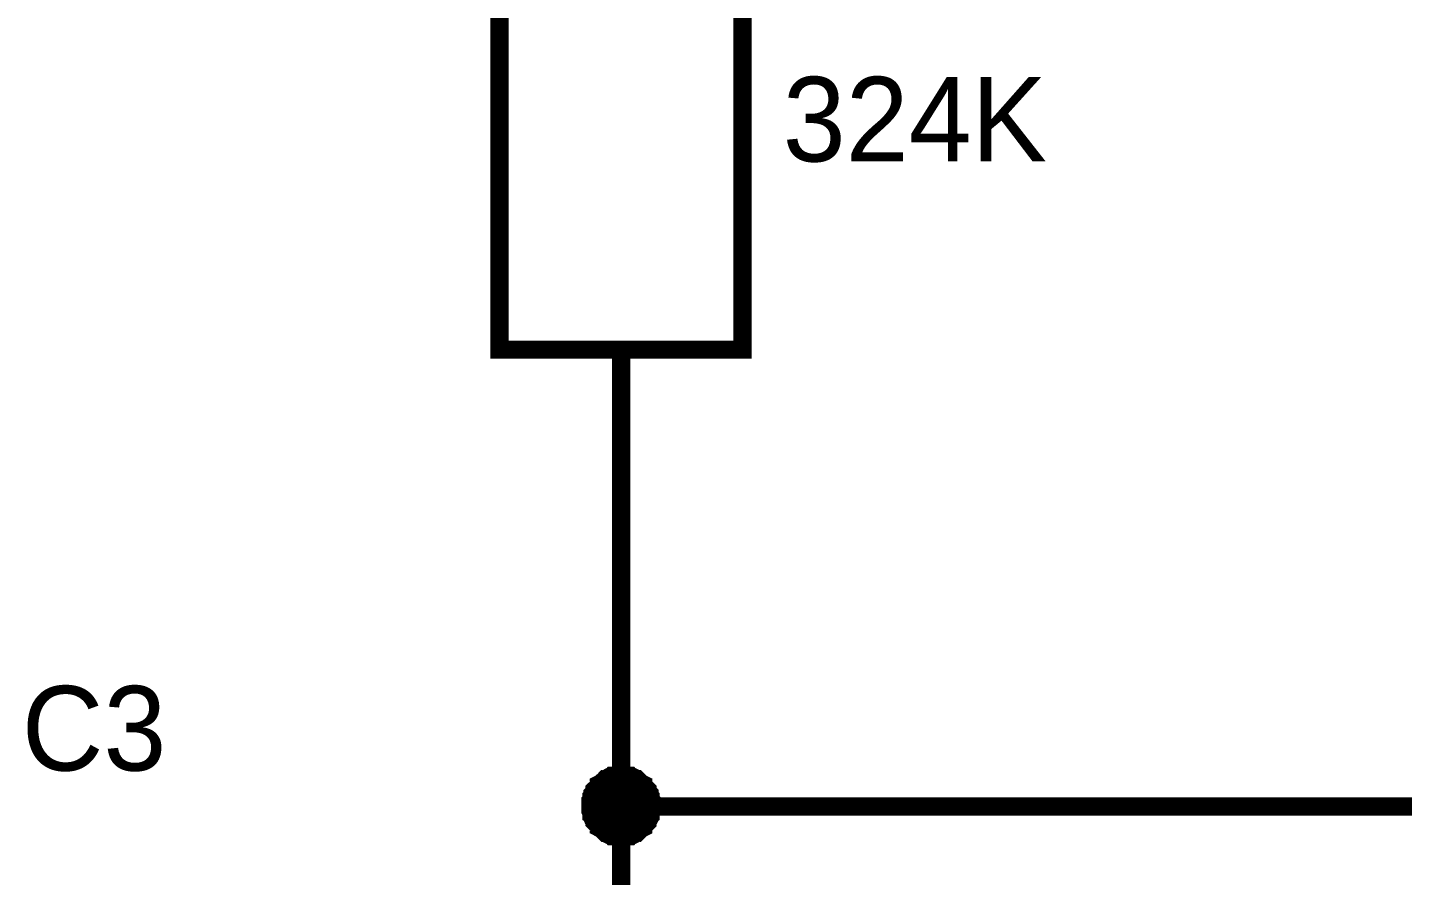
# Model space of a CAD drawing. Extents: x 0 to 594, y 0 to 420.
# Drawn here: x 32.88 to 55.47, y 28.85 to 42.78 of the extents above; entities that cross this region are included whole.
import ezdxf

# ---------------------------------------------------------------- set-up
doc = ezdxf.new("R2010")
doc.units = 0
doc.layers.add('SHEET', color=255, linetype='CONTINUOUS')

msp = doc.modelspace()

# ---------------------------------------------------------------- linework, layer by layer
at = {"layer": 'SHEET', "const_width": 0.3}
msp.add_lwpolyline([(40.633, 47.497), (44.626, 47.497), (44.626, 37.49), (40.633, 37.49), (40.633, 47.497)], close=True, dxfattribs=at)
at = {"layer": 'SHEET'}
for points, const_width in [([(77.619, 47.497), (75.118, 47.497), (75.118, 29.985), (60.115, 29.985), (42.63, 29.985), (42.63, 27.483)], 0.3), ([(42.63, 37.49), (42.63, 32.487)], 0.3), ([(42.63, 32.487), (42.63, 29.985)], 0.3), ([(42.126, 29.985), (42.126, 30.02), (42.126, 30.037), (42.126, 30.072), (42.143, 30.089), (42.143, 30.124), (42.143, 30.141), (42.161, 30.159), (42.161, 30.194), (42.178, 30.211), (42.195, 30.228), (42.195, 30.263), (42.213, 30.28), (42.23, 30.298), (42.247, 30.315), (42.265, 30.333), (42.265, 30.35), (42.3, 30.367), (42.317, 30.385), (42.334, 30.402), (42.352, 30.419), (42.369, 30.437), (42.386, 30.437), (42.404, 30.454), (42.438, 30.472), (42.456, 30.472), (42.473, 30.489), (42.508, 30.489), (42.525, 30.489), (42.56, 30.506), (42.577, 30.506), (42.612, 30.506), (42.63, 30.506)], 0.3), ([(42.126, 29.985), (42.126, 30.02), (42.126, 30.037), (42.126, 30.072), (42.143, 30.089), (42.143, 30.124), (42.143, 30.141), (42.161, 30.159), (42.161, 30.194), (42.178, 30.211), (42.195, 30.228), (42.195, 30.263), (42.213, 30.28), (42.23, 30.298), (42.247, 30.315), (42.265, 30.333), (42.265, 30.35), (42.3, 30.367), (42.317, 30.385), (42.334, 30.402), (42.352, 30.419), (42.369, 30.437), (42.386, 30.437), (42.404, 30.454), (42.438, 30.472), (42.456, 30.472), (42.473, 30.489), (42.508, 30.489), (42.525, 30.489), (42.56, 30.506), (42.577, 30.506), (42.612, 30.506), (42.63, 30.506)], 0.3), ([(42.126, 29.985), (42.126, 30.02), (42.126, 30.037), (42.126, 30.072), (42.143, 30.089), (42.143, 30.124), (42.143, 30.141), (42.161, 30.159), (42.161, 30.194), (42.178, 30.211), (42.195, 30.228), (42.195, 30.263), (42.213, 30.28), (42.23, 30.298), (42.247, 30.315), (42.265, 30.333), (42.265, 30.35), (42.3, 30.367), (42.317, 30.385), (42.334, 30.402), (42.352, 30.419), (42.369, 30.437), (42.386, 30.437), (42.404, 30.454), (42.438, 30.472), (42.456, 30.472), (42.473, 30.489), (42.508, 30.489), (42.525, 30.489), (42.56, 30.506), (42.577, 30.506), (42.612, 30.506), (42.63, 30.506)], 0.3), ([(42.126, 29.985), (42.126, 30.02), (42.126, 30.037), (42.126, 30.072), (42.143, 30.089), (42.143, 30.124), (42.143, 30.141), (42.161, 30.159), (42.161, 30.194), (42.178, 30.211), (42.195, 30.228), (42.195, 30.263), (42.213, 30.28), (42.23, 30.298), (42.247, 30.315), (42.265, 30.333), (42.265, 30.35), (42.3, 30.367), (42.317, 30.385), (42.334, 30.402), (42.352, 30.419), (42.369, 30.437), (42.386, 30.437), (42.404, 30.454), (42.438, 30.472), (42.456, 30.472), (42.473, 30.489), (42.508, 30.489), (42.525, 30.489), (42.56, 30.506), (42.577, 30.506), (42.612, 30.506), (42.63, 30.506)], 0.3), ([(42.126, 29.985), (42.126, 30.02), (42.126, 30.037), (42.126, 30.072), (42.143, 30.089), (42.143, 30.124), (42.143, 30.141), (42.161, 30.159), (42.161, 30.194), (42.178, 30.211), (42.195, 30.228), (42.195, 30.263), (42.213, 30.28), (42.23, 30.298), (42.247, 30.315), (42.265, 30.333), (42.265, 30.35), (42.3, 30.367), (42.317, 30.385), (42.334, 30.402), (42.352, 30.419), (42.369, 30.437), (42.386, 30.437), (42.404, 30.454), (42.438, 30.472), (42.456, 30.472), (42.473, 30.489), (42.508, 30.489), (42.525, 30.489), (42.56, 30.506), (42.577, 30.506), (42.612, 30.506), (42.63, 30.506)], 0.0991), ([(42.126, 29.985), (42.126, 30.02), (42.126, 30.037), (42.126, 30.072), (42.143, 30.089), (42.143, 30.124), (42.143, 30.141), (42.161, 30.159), (42.161, 30.194), (42.178, 30.211), (42.195, 30.228), (42.195, 30.263), (42.213, 30.28), (42.23, 30.298), (42.247, 30.315), (42.265, 30.333), (42.265, 30.35), (42.3, 30.367), (42.317, 30.385), (42.334, 30.402), (42.352, 30.419), (42.369, 30.437), (42.386, 30.437), (42.404, 30.454), (42.438, 30.472), (42.456, 30.472), (42.473, 30.489), (42.508, 30.489), (42.525, 30.489), (42.56, 30.506), (42.577, 30.506), (42.612, 30.506), (42.63, 30.506)], 0.0991), ([(42.126, 29.985), (42.126, 30.02), (42.126, 30.037), (42.126, 30.072), (42.143, 30.089), (42.143, 30.124), (42.143, 30.141), (42.161, 30.159), (42.161, 30.194), (42.178, 30.211), (42.195, 30.228), (42.195, 30.263), (42.213, 30.28), (42.23, 30.298), (42.247, 30.315), (42.265, 30.333), (42.265, 30.35), (42.3, 30.367), (42.317, 30.385), (42.334, 30.402), (42.352, 30.419), (42.369, 30.437), (42.386, 30.437), (42.404, 30.454), (42.438, 30.472), (42.456, 30.472), (42.473, 30.489), (42.508, 30.489), (42.525, 30.489), (42.56, 30.506), (42.577, 30.506), (42.612, 30.506), (42.63, 30.506)], 0.0991), ([(42.126, 29.985), (42.126, 30.02), (42.126, 30.037), (42.126, 30.072), (42.143, 30.089), (42.143, 30.124), (42.143, 30.141), (42.161, 30.159), (42.161, 30.194), (42.178, 30.211), (42.195, 30.228), (42.195, 30.263), (42.213, 30.28), (42.23, 30.298), (42.247, 30.315), (42.265, 30.333), (42.265, 30.35), (42.3, 30.367), (42.317, 30.385), (42.334, 30.402), (42.352, 30.419), (42.369, 30.437), (42.386, 30.437), (42.404, 30.454), (42.438, 30.472), (42.456, 30.472), (42.473, 30.489), (42.508, 30.489), (42.525, 30.489), (42.56, 30.506), (42.577, 30.506), (42.612, 30.506), (42.63, 30.506)], 0.0991), ([(42.63, 30.506), (42.63, 30.506)], 0.3), ([(42.63, 30.506), (42.647, 30.506), (42.682, 30.506), (42.699, 30.506), (42.734, 30.489), (42.751, 30.489), (42.786, 30.489), (42.803, 30.472), (42.821, 30.472), (42.855, 30.454), (42.873, 30.437), (42.89, 30.437), (42.907, 30.419), (42.925, 30.402), (42.942, 30.385), (42.959, 30.367), (42.994, 30.35), (42.994, 30.333), (43.012, 30.315), (43.029, 30.298), (43.046, 30.28), (43.064, 30.263), (43.064, 30.228), (43.081, 30.211), (43.098, 30.194), (43.098, 30.159), (43.116, 30.141), (43.116, 30.124), (43.116, 30.089), (43.133, 30.072), (43.133, 30.037), (43.133, 30.02), (43.133, 29.985)], 0.3), ([(42.63, 30.506), (42.63, 30.506)], 0.3), ([(42.63, 30.506), (42.647, 30.506), (42.682, 30.506), (42.699, 30.506), (42.734, 30.489), (42.751, 30.489), (42.786, 30.489), (42.803, 30.472), (42.821, 30.472), (42.855, 30.454), (42.873, 30.437), (42.89, 30.437), (42.907, 30.419), (42.925, 30.402), (42.942, 30.385), (42.959, 30.367), (42.994, 30.35), (42.994, 30.333), (43.012, 30.315), (43.029, 30.298), (43.046, 30.28), (43.064, 30.263), (43.064, 30.228), (43.081, 30.211), (43.098, 30.194), (43.098, 30.159), (43.116, 30.141), (43.116, 30.124), (43.116, 30.089), (43.133, 30.072), (43.133, 30.037), (43.133, 30.02), (43.133, 29.985)], 0.3), ([(42.63, 30.506), (42.63, 30.506)], 0.3), ([(42.63, 30.506), (42.647, 30.506), (42.682, 30.506), (42.699, 30.506), (42.734, 30.489), (42.751, 30.489), (42.786, 30.489), (42.803, 30.472), (42.821, 30.472), (42.855, 30.454), (42.873, 30.437), (42.89, 30.437), (42.907, 30.419), (42.925, 30.402), (42.942, 30.385), (42.959, 30.367), (42.994, 30.35), (42.994, 30.333), (43.012, 30.315), (43.029, 30.298), (43.046, 30.28), (43.064, 30.263), (43.064, 30.228), (43.081, 30.211), (43.098, 30.194), (43.098, 30.159), (43.116, 30.141), (43.116, 30.124), (43.116, 30.089), (43.133, 30.072), (43.133, 30.037), (43.133, 30.02), (43.133, 29.985)], 0.3), ([(42.63, 30.506), (42.63, 30.506)], 0.3), ([(42.63, 30.506), (42.647, 30.506), (42.682, 30.506), (42.699, 30.506), (42.734, 30.489), (42.751, 30.489), (42.786, 30.489), (42.803, 30.472), (42.821, 30.472), (42.855, 30.454), (42.873, 30.437), (42.89, 30.437), (42.907, 30.419), (42.925, 30.402), (42.942, 30.385), (42.959, 30.367), (42.994, 30.35), (42.994, 30.333), (43.012, 30.315), (43.029, 30.298), (43.046, 30.28), (43.064, 30.263), (43.064, 30.228), (43.081, 30.211), (43.098, 30.194), (43.098, 30.159), (43.116, 30.141), (43.116, 30.124), (43.116, 30.089), (43.133, 30.072), (43.133, 30.037), (43.133, 30.02), (43.133, 29.985)], 0.3), ([(42.63, 30.506), (42.63, 30.506)], 0.0991), ([(42.63, 30.506), (42.647, 30.506), (42.682, 30.506), (42.699, 30.506), (42.734, 30.489), (42.751, 30.489), (42.786, 30.489), (42.803, 30.472), (42.821, 30.472), (42.855, 30.454), (42.873, 30.437), (42.89, 30.437), (42.907, 30.419), (42.925, 30.402), (42.942, 30.385), (42.959, 30.367), (42.994, 30.35), (42.994, 30.333), (43.012, 30.315), (43.029, 30.298), (43.046, 30.28), (43.064, 30.263), (43.064, 30.228), (43.081, 30.211), (43.098, 30.194), (43.098, 30.159), (43.116, 30.141), (43.116, 30.124), (43.116, 30.089), (43.133, 30.072), (43.133, 30.037), (43.133, 30.02), (43.133, 29.985)], 0.0991), ([(42.63, 30.506), (42.63, 30.506)], 0.0991), ([(42.63, 30.506), (42.647, 30.506), (42.682, 30.506), (42.699, 30.506), (42.734, 30.489), (42.751, 30.489), (42.786, 30.489), (42.803, 30.472), (42.821, 30.472), (42.855, 30.454), (42.873, 30.437), (42.89, 30.437), (42.907, 30.419), (42.925, 30.402), (42.942, 30.385), (42.959, 30.367), (42.994, 30.35), (42.994, 30.333), (43.012, 30.315), (43.029, 30.298), (43.046, 30.28), (43.064, 30.263), (43.064, 30.228), (43.081, 30.211), (43.098, 30.194), (43.098, 30.159), (43.116, 30.141), (43.116, 30.124), (43.116, 30.089), (43.133, 30.072), (43.133, 30.037), (43.133, 30.02), (43.133, 29.985)], 0.0991), ([(42.63, 30.506), (42.63, 30.506)], 0.0991), ([(42.63, 30.506), (42.647, 30.506), (42.682, 30.506), (42.699, 30.506), (42.734, 30.489), (42.751, 30.489), (42.786, 30.489), (42.803, 30.472), (42.821, 30.472), (42.855, 30.454), (42.873, 30.437), (42.89, 30.437), (42.907, 30.419), (42.925, 30.402), (42.942, 30.385), (42.959, 30.367), (42.994, 30.35), (42.994, 30.333), (43.012, 30.315), (43.029, 30.298), (43.046, 30.28), (43.064, 30.263), (43.064, 30.228), (43.081, 30.211), (43.098, 30.194), (43.098, 30.159), (43.116, 30.141), (43.116, 30.124), (43.116, 30.089), (43.133, 30.072), (43.133, 30.037), (43.133, 30.02), (43.133, 29.985)], 0.0991), ([(42.63, 30.506), (42.63, 30.506)], 0.0991), ([(42.63, 30.506), (42.647, 30.506), (42.682, 30.506), (42.699, 30.506), (42.734, 30.489), (42.751, 30.489), (42.786, 30.489), (42.803, 30.472), (42.821, 30.472), (42.855, 30.454), (42.873, 30.437), (42.89, 30.437), (42.907, 30.419), (42.925, 30.402), (42.942, 30.385), (42.959, 30.367), (42.994, 30.35), (42.994, 30.333), (43.012, 30.315), (43.029, 30.298), (43.046, 30.28), (43.064, 30.263), (43.064, 30.228), (43.081, 30.211), (43.098, 30.194), (43.098, 30.159), (43.116, 30.141), (43.116, 30.124), (43.116, 30.089), (43.133, 30.072), (43.133, 30.037), (43.133, 30.02), (43.133, 29.985)], 0.0991), ([(42.63, 29.481), (42.612, 29.481), (42.577, 29.481), (42.56, 29.481), (42.525, 29.499), (42.508, 29.499), (42.473, 29.499), (42.456, 29.516), (42.438, 29.516), (42.404, 29.533), (42.386, 29.551), (42.369, 29.551), (42.352, 29.568), (42.334, 29.586), (42.317, 29.603), (42.3, 29.62), (42.265, 29.638), (42.265, 29.655), (42.247, 29.672), (42.23, 29.69), (42.213, 29.707), (42.195, 29.725), (42.195, 29.742), (42.178, 29.759), (42.161, 29.794), (42.161, 29.811), (42.143, 29.829), (42.143, 29.864), (42.143, 29.881), (42.126, 29.916), (42.126, 29.933), (42.126, 29.968), (42.126, 29.985)], 0.3), ([(42.126, 29.985), (42.126, 29.985)], 0.3), ([(42.63, 29.481), (42.612, 29.481), (42.577, 29.481), (42.56, 29.481), (42.525, 29.499), (42.508, 29.499), (42.473, 29.499), (42.456, 29.516), (42.438, 29.516), (42.404, 29.533), (42.386, 29.551), (42.369, 29.551), (42.352, 29.568), (42.334, 29.586), (42.317, 29.603), (42.3, 29.62), (42.265, 29.638), (42.265, 29.655), (42.247, 29.672), (42.23, 29.69), (42.213, 29.707), (42.195, 29.725), (42.195, 29.742), (42.178, 29.759), (42.161, 29.794), (42.161, 29.811), (42.143, 29.829), (42.143, 29.864), (42.143, 29.881), (42.126, 29.916), (42.126, 29.933), (42.126, 29.968), (42.126, 29.985)], 0.3), ([(42.126, 29.985), (42.126, 29.985)], 0.3), ([(42.63, 29.481), (42.612, 29.481), (42.577, 29.481), (42.56, 29.481), (42.525, 29.499), (42.508, 29.499), (42.473, 29.499), (42.456, 29.516), (42.438, 29.516), (42.404, 29.533), (42.386, 29.551), (42.369, 29.551), (42.352, 29.568), (42.334, 29.586), (42.317, 29.603), (42.3, 29.62), (42.265, 29.638), (42.265, 29.655), (42.247, 29.672), (42.23, 29.69), (42.213, 29.707), (42.195, 29.725), (42.195, 29.742), (42.178, 29.759), (42.161, 29.794), (42.161, 29.811), (42.143, 29.829), (42.143, 29.864), (42.143, 29.881), (42.126, 29.916), (42.126, 29.933), (42.126, 29.968), (42.126, 29.985)], 0.3), ([(42.126, 29.985), (42.126, 29.985)], 0.3), ([(42.63, 29.481), (42.612, 29.481), (42.577, 29.481), (42.56, 29.481), (42.525, 29.499), (42.508, 29.499), (42.473, 29.499), (42.456, 29.516), (42.438, 29.516), (42.404, 29.533), (42.386, 29.551), (42.369, 29.551), (42.352, 29.568), (42.334, 29.586), (42.317, 29.603), (42.3, 29.62), (42.265, 29.638), (42.265, 29.655), (42.247, 29.672), (42.23, 29.69), (42.213, 29.707), (42.195, 29.725), (42.195, 29.742), (42.178, 29.759), (42.161, 29.794), (42.161, 29.811), (42.143, 29.829), (42.143, 29.864), (42.143, 29.881), (42.126, 29.916), (42.126, 29.933), (42.126, 29.968), (42.126, 29.985)], 0.3), ([(42.126, 29.985), (42.126, 29.985)], 0.3), ([(43.133, 29.985), (43.133, 29.968), (43.133, 29.933), (43.133, 29.916), (43.116, 29.881), (43.116, 29.864), (43.116, 29.829), (43.098, 29.811), (43.098, 29.794), (43.081, 29.759), (43.064, 29.742), (43.064, 29.725), (43.046, 29.707), (43.029, 29.69), (43.012, 29.672), (42.994, 29.655), (42.994, 29.638), (42.959, 29.62), (42.942, 29.603), (42.925, 29.586), (42.907, 29.568), (42.89, 29.551), (42.873, 29.551), (42.855, 29.533), (42.821, 29.516), (42.803, 29.516), (42.786, 29.499), (42.751, 29.499), (42.734, 29.499), (42.699, 29.481), (42.682, 29.481), (42.647, 29.481), (42.63, 29.481)], 0.3), ([(43.133, 29.985), (43.133, 29.968), (43.133, 29.933), (43.133, 29.916), (43.116, 29.881), (43.116, 29.864), (43.116, 29.829), (43.098, 29.811), (43.098, 29.794), (43.081, 29.759), (43.064, 29.742), (43.064, 29.725), (43.046, 29.707), (43.029, 29.69), (43.012, 29.672), (42.994, 29.655), (42.994, 29.638), (42.959, 29.62), (42.942, 29.603), (42.925, 29.586), (42.907, 29.568), (42.89, 29.551), (42.873, 29.551), (42.855, 29.533), (42.821, 29.516), (42.803, 29.516), (42.786, 29.499), (42.751, 29.499), (42.734, 29.499), (42.699, 29.481), (42.682, 29.481), (42.647, 29.481), (42.63, 29.481)], 0.3), ([(43.133, 29.985), (43.133, 29.968), (43.133, 29.933), (43.133, 29.916), (43.116, 29.881), (43.116, 29.864), (43.116, 29.829), (43.098, 29.811), (43.098, 29.794), (43.081, 29.759), (43.064, 29.742), (43.064, 29.725), (43.046, 29.707), (43.029, 29.69), (43.012, 29.672), (42.994, 29.655), (42.994, 29.638), (42.959, 29.62), (42.942, 29.603), (42.925, 29.586), (42.907, 29.568), (42.89, 29.551), (42.873, 29.551), (42.855, 29.533), (42.821, 29.516), (42.803, 29.516), (42.786, 29.499), (42.751, 29.499), (42.734, 29.499), (42.699, 29.481), (42.682, 29.481), (42.647, 29.481), (42.63, 29.481)], 0.3), ([(43.133, 29.985), (43.133, 29.968), (43.133, 29.933), (43.133, 29.916), (43.116, 29.881), (43.116, 29.864), (43.116, 29.829), (43.098, 29.811), (43.098, 29.794), (43.081, 29.759), (43.064, 29.742), (43.064, 29.725), (43.046, 29.707), (43.029, 29.69), (43.012, 29.672), (42.994, 29.655), (42.994, 29.638), (42.959, 29.62), (42.942, 29.603), (42.925, 29.586), (42.907, 29.568), (42.89, 29.551), (42.873, 29.551), (42.855, 29.533), (42.821, 29.516), (42.803, 29.516), (42.786, 29.499), (42.751, 29.499), (42.734, 29.499), (42.699, 29.481), (42.682, 29.481), (42.647, 29.481), (42.63, 29.481)], 0.3), ([(43.133, 29.985), (43.133, 29.985), (43.133, 29.985), (43.133, 29.985), (43.133, 29.985), (43.133, 29.985), (43.133, 29.985), (43.133, 29.985), (43.133, 29.985), (43.133, 29.985), (43.133, 29.985), (43.133, 29.985), (43.133, 29.985), (43.133, 29.985), (43.133, 29.985), (43.133, 29.985), (43.133, 29.985), (43.133, 29.985), (43.133, 29.985), (43.133, 29.985), (43.133, 29.985), (43.133, 29.985), (43.133, 29.985), (43.133, 29.985), (43.133, 29.985), (43.133, 29.985), (43.133, 29.985), (43.133, 29.985), (43.133, 29.985), (43.133, 29.985), (43.133, 29.985), (43.133, 29.985), (43.133, 29.985)], 0.3), ([(43.133, 29.985), (43.133, 29.985)], 0.3), ([(43.133, 29.985), (43.133, 29.985), (43.133, 29.985), (43.133, 29.985), (43.133, 29.985), (43.133, 29.985), (43.133, 29.985), (43.133, 29.985), (43.133, 29.985), (43.133, 29.985), (43.133, 29.985), (43.133, 29.985), (43.133, 29.985), (43.133, 29.985), (43.133, 29.985), (43.133, 29.985), (43.133, 29.985), (43.133, 29.985), (43.133, 29.985), (43.133, 29.985), (43.133, 29.985), (43.133, 29.985), (43.133, 29.985), (43.133, 29.985), (43.133, 29.985), (43.133, 29.985), (43.133, 29.985), (43.133, 29.985), (43.133, 29.985), (43.133, 29.985), (43.133, 29.985), (43.133, 29.985), (43.133, 29.985)], 0.3), ([(43.133, 29.985), (43.133, 29.985)], 0.3), ([(43.133, 29.985), (43.133, 29.985), (43.133, 29.985), (43.133, 29.985), (43.133, 29.985), (43.133, 29.985), (43.133, 29.985), (43.133, 29.985), (43.133, 29.985), (43.133, 29.985), (43.133, 29.985), (43.133, 29.985), (43.133, 29.985), (43.133, 29.985), (43.133, 29.985), (43.133, 29.985), (43.133, 29.985), (43.133, 29.985), (43.133, 29.985), (43.133, 29.985), (43.133, 29.985), (43.133, 29.985), (43.133, 29.985), (43.133, 29.985), (43.133, 29.985), (43.133, 29.985), (43.133, 29.985), (43.133, 29.985), (43.133, 29.985), (43.133, 29.985), (43.133, 29.985), (43.133, 29.985), (43.133, 29.985)], 0.3), ([(43.133, 29.985), (43.133, 29.985)], 0.3), ([(43.133, 29.985), (43.133, 29.985), (43.133, 29.985), (43.133, 29.985), (43.133, 29.985), (43.133, 29.985), (43.133, 29.985), (43.133, 29.985), (43.133, 29.985), (43.133, 29.985), (43.133, 29.985), (43.133, 29.985), (43.133, 29.985), (43.133, 29.985), (43.133, 29.985), (43.133, 29.985), (43.133, 29.985), (43.133, 29.985), (43.133, 29.985), (43.133, 29.985), (43.133, 29.985), (43.133, 29.985), (43.133, 29.985), (43.133, 29.985), (43.133, 29.985), (43.133, 29.985), (43.133, 29.985), (43.133, 29.985), (43.133, 29.985), (43.133, 29.985), (43.133, 29.985), (43.133, 29.985), (43.133, 29.985)], 0.3), ([(43.133, 29.985), (43.133, 29.985)], 0.3), ([(42.63, 29.481), (42.612, 29.481), (42.577, 29.481), (42.56, 29.481), (42.525, 29.499), (42.508, 29.499), (42.473, 29.499), (42.456, 29.516), (42.438, 29.516), (42.404, 29.533), (42.386, 29.551), (42.369, 29.551), (42.352, 29.568), (42.334, 29.586), (42.317, 29.603), (42.3, 29.62), (42.265, 29.638), (42.265, 29.655), (42.247, 29.672), (42.23, 29.69), (42.213, 29.707), (42.195, 29.725), (42.195, 29.742), (42.178, 29.759), (42.161, 29.794), (42.161, 29.811), (42.143, 29.829), (42.143, 29.864), (42.143, 29.881), (42.126, 29.916), (42.126, 29.933), (42.126, 29.968), (42.126, 29.985)], 0.0991), ([(42.126, 29.985), (42.126, 29.985)], 0.0991), ([(42.63, 29.481), (42.612, 29.481), (42.577, 29.481), (42.56, 29.481), (42.525, 29.499), (42.508, 29.499), (42.473, 29.499), (42.456, 29.516), (42.438, 29.516), (42.404, 29.533), (42.386, 29.551), (42.369, 29.551), (42.352, 29.568), (42.334, 29.586), (42.317, 29.603), (42.3, 29.62), (42.265, 29.638), (42.265, 29.655), (42.247, 29.672), (42.23, 29.69), (42.213, 29.707), (42.195, 29.725), (42.195, 29.742), (42.178, 29.759), (42.161, 29.794), (42.161, 29.811), (42.143, 29.829), (42.143, 29.864), (42.143, 29.881), (42.126, 29.916), (42.126, 29.933), (42.126, 29.968), (42.126, 29.985)], 0.0991), ([(42.126, 29.985), (42.126, 29.985)], 0.0991), ([(42.63, 29.481), (42.612, 29.481), (42.577, 29.481), (42.56, 29.481), (42.525, 29.499), (42.508, 29.499), (42.473, 29.499), (42.456, 29.516), (42.438, 29.516), (42.404, 29.533), (42.386, 29.551), (42.369, 29.551), (42.352, 29.568), (42.334, 29.586), (42.317, 29.603), (42.3, 29.62), (42.265, 29.638), (42.265, 29.655), (42.247, 29.672), (42.23, 29.69), (42.213, 29.707), (42.195, 29.725), (42.195, 29.742), (42.178, 29.759), (42.161, 29.794), (42.161, 29.811), (42.143, 29.829), (42.143, 29.864), (42.143, 29.881), (42.126, 29.916), (42.126, 29.933), (42.126, 29.968), (42.126, 29.985)], 0.0991), ([(42.126, 29.985), (42.126, 29.985)], 0.0991), ([(42.63, 29.481), (42.612, 29.481), (42.577, 29.481), (42.56, 29.481), (42.525, 29.499), (42.508, 29.499), (42.473, 29.499), (42.456, 29.516), (42.438, 29.516), (42.404, 29.533), (42.386, 29.551), (42.369, 29.551), (42.352, 29.568), (42.334, 29.586), (42.317, 29.603), (42.3, 29.62), (42.265, 29.638), (42.265, 29.655), (42.247, 29.672), (42.23, 29.69), (42.213, 29.707), (42.195, 29.725), (42.195, 29.742), (42.178, 29.759), (42.161, 29.794), (42.161, 29.811), (42.143, 29.829), (42.143, 29.864), (42.143, 29.881), (42.126, 29.916), (42.126, 29.933), (42.126, 29.968), (42.126, 29.985)], 0.0991), ([(42.126, 29.985), (42.126, 29.985)], 0.0991), ([(43.133, 29.985), (43.133, 29.968), (43.133, 29.933), (43.133, 29.916), (43.116, 29.881), (43.116, 29.864), (43.116, 29.829), (43.098, 29.811), (43.098, 29.794), (43.081, 29.759), (43.064, 29.742), (43.064, 29.725), (43.046, 29.707), (43.029, 29.69), (43.012, 29.672), (42.994, 29.655), (42.994, 29.638), (42.959, 29.62), (42.942, 29.603), (42.925, 29.586), (42.907, 29.568), (42.89, 29.551), (42.873, 29.551), (42.855, 29.533), (42.821, 29.516), (42.803, 29.516), (42.786, 29.499), (42.751, 29.499), (42.734, 29.499), (42.699, 29.481), (42.682, 29.481), (42.647, 29.481), (42.63, 29.481)], 0.0991), ([(43.133, 29.985), (43.133, 29.968), (43.133, 29.933), (43.133, 29.916), (43.116, 29.881), (43.116, 29.864), (43.116, 29.829), (43.098, 29.811), (43.098, 29.794), (43.081, 29.759), (43.064, 29.742), (43.064, 29.725), (43.046, 29.707), (43.029, 29.69), (43.012, 29.672), (42.994, 29.655), (42.994, 29.638), (42.959, 29.62), (42.942, 29.603), (42.925, 29.586), (42.907, 29.568), (42.89, 29.551), (42.873, 29.551), (42.855, 29.533), (42.821, 29.516), (42.803, 29.516), (42.786, 29.499), (42.751, 29.499), (42.734, 29.499), (42.699, 29.481), (42.682, 29.481), (42.647, 29.481), (42.63, 29.481)], 0.0991), ([(43.133, 29.985), (43.133, 29.968), (43.133, 29.933), (43.133, 29.916), (43.116, 29.881), (43.116, 29.864), (43.116, 29.829), (43.098, 29.811), (43.098, 29.794), (43.081, 29.759), (43.064, 29.742), (43.064, 29.725), (43.046, 29.707), (43.029, 29.69), (43.012, 29.672), (42.994, 29.655), (42.994, 29.638), (42.959, 29.62), (42.942, 29.603), (42.925, 29.586), (42.907, 29.568), (42.89, 29.551), (42.873, 29.551), (42.855, 29.533), (42.821, 29.516), (42.803, 29.516), (42.786, 29.499), (42.751, 29.499), (42.734, 29.499), (42.699, 29.481), (42.682, 29.481), (42.647, 29.481), (42.63, 29.481)], 0.0991), ([(43.133, 29.985), (43.133, 29.968), (43.133, 29.933), (43.133, 29.916), (43.116, 29.881), (43.116, 29.864), (43.116, 29.829), (43.098, 29.811), (43.098, 29.794), (43.081, 29.759), (43.064, 29.742), (43.064, 29.725), (43.046, 29.707), (43.029, 29.69), (43.012, 29.672), (42.994, 29.655), (42.994, 29.638), (42.959, 29.62), (42.942, 29.603), (42.925, 29.586), (42.907, 29.568), (42.89, 29.551), (42.873, 29.551), (42.855, 29.533), (42.821, 29.516), (42.803, 29.516), (42.786, 29.499), (42.751, 29.499), (42.734, 29.499), (42.699, 29.481), (42.682, 29.481), (42.647, 29.481), (42.63, 29.481)], 0.0991), ([(43.133, 29.985), (43.133, 29.985), (43.133, 29.985), (43.133, 29.985), (43.133, 29.985), (43.133, 29.985), (43.133, 29.985), (43.133, 29.985), (43.133, 29.985), (43.133, 29.985), (43.133, 29.985), (43.133, 29.985), (43.133, 29.985), (43.133, 29.985), (43.133, 29.985), (43.133, 29.985), (43.133, 29.985), (43.133, 29.985), (43.133, 29.985), (43.133, 29.985), (43.133, 29.985), (43.133, 29.985), (43.133, 29.985), (43.133, 29.985), (43.133, 29.985), (43.133, 29.985), (43.133, 29.985), (43.133, 29.985), (43.133, 29.985), (43.133, 29.985), (43.133, 29.985), (43.133, 29.985), (43.133, 29.985)], 0.0991), ([(43.133, 29.985), (43.133, 29.985)], 0.0991), ([(43.133, 29.985), (43.133, 29.985), (43.133, 29.985), (43.133, 29.985), (43.133, 29.985), (43.133, 29.985), (43.133, 29.985), (43.133, 29.985), (43.133, 29.985), (43.133, 29.985), (43.133, 29.985), (43.133, 29.985), (43.133, 29.985), (43.133, 29.985), (43.133, 29.985), (43.133, 29.985), (43.133, 29.985), (43.133, 29.985), (43.133, 29.985), (43.133, 29.985), (43.133, 29.985), (43.133, 29.985), (43.133, 29.985), (43.133, 29.985), (43.133, 29.985), (43.133, 29.985), (43.133, 29.985), (43.133, 29.985), (43.133, 29.985), (43.133, 29.985), (43.133, 29.985), (43.133, 29.985), (43.133, 29.985)], 0.0991), ([(43.133, 29.985), (43.133, 29.985)], 0.0991), ([(43.133, 29.985), (43.133, 29.985), (43.133, 29.985), (43.133, 29.985), (43.133, 29.985), (43.133, 29.985), (43.133, 29.985), (43.133, 29.985), (43.133, 29.985), (43.133, 29.985), (43.133, 29.985), (43.133, 29.985), (43.133, 29.985), (43.133, 29.985), (43.133, 29.985), (43.133, 29.985), (43.133, 29.985), (43.133, 29.985), (43.133, 29.985), (43.133, 29.985), (43.133, 29.985), (43.133, 29.985), (43.133, 29.985), (43.133, 29.985), (43.133, 29.985), (43.133, 29.985), (43.133, 29.985), (43.133, 29.985), (43.133, 29.985), (43.133, 29.985), (43.133, 29.985), (43.133, 29.985), (43.133, 29.985)], 0.0991), ([(43.133, 29.985), (43.133, 29.985)], 0.0991), ([(43.133, 29.985), (43.133, 29.985), (43.133, 29.985), (43.133, 29.985), (43.133, 29.985), (43.133, 29.985), (43.133, 29.985), (43.133, 29.985), (43.133, 29.985), (43.133, 29.985), (43.133, 29.985), (43.133, 29.985), (43.133, 29.985), (43.133, 29.985), (43.133, 29.985), (43.133, 29.985), (43.133, 29.985), (43.133, 29.985), (43.133, 29.985), (43.133, 29.985), (43.133, 29.985), (43.133, 29.985), (43.133, 29.985), (43.133, 29.985), (43.133, 29.985), (43.133, 29.985), (43.133, 29.985), (43.133, 29.985), (43.133, 29.985), (43.133, 29.985), (43.133, 29.985), (43.133, 29.985), (43.133, 29.985)], 0.0991), ([(43.133, 29.985), (43.133, 29.985)], 0.0991)]:
    msp.add_lwpolyline(points, dxfattribs=dict(at, const_width=const_width))
at = {"layer": 'SHEET', "const_width": 0.508}
msp.add_lwpolyline([(42.246, 30, 1), (42.754, 30, 1)], format="xyb", close=True, dxfattribs=at)

# ---------------------------------------------------------------- texts
at = {"layer": 'SHEET'}
for s, p in [('324K', (45.286, 40.582)), ('C3', (32.784, 30.576))]:
    msp.add_text(s, height=1.3898, dxfattribs=at).set_placement(p)

doc.saveas('drawing.dxf')
